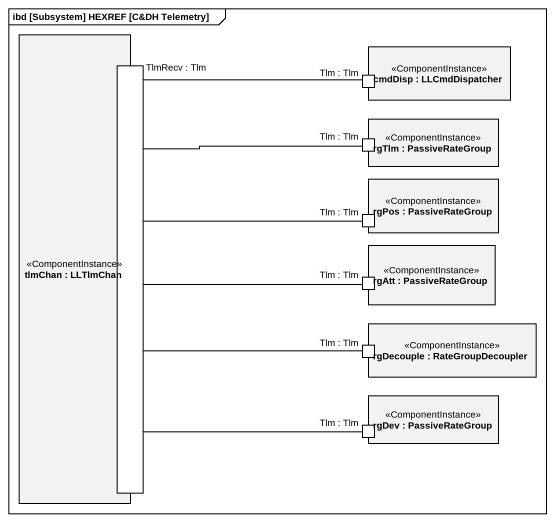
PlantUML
@startuml
mainframe ibd [Subsystem] HEXREF [C&DH Telemetry]
rectangle "tlmChan : LLTlmChan" as tlmChan <<ComponentInstance>> {
  port "TlmRecv : Tlm" as TlmRecv_Tlm
}
rectangle "cmdDisp : LLCmdDispatcher" as cmdDisp <<ComponentInstance>> {
  port "Tlm : Tlm" as Tlm_Tlm
}
rectangle "rgTlm : PassiveRateGroup" as rgTlm <<ComponentInstance>> {
  port "Tlm : Tlm" as Tlm_Tlm_2
}
rectangle "rgPos : PassiveRateGroup" as rgPos <<ComponentInstance>> {
  port "Tlm : Tlm" as Tlm_Tlm_3
}
rectangle "rgAtt : PassiveRateGroup" as rgAtt <<ComponentInstance>> {
  port "Tlm : Tlm" as Tlm_Tlm_4
}
rectangle "rgDecouple : RateGroupDecoupler" as rgDecouple <<ComponentInstance>> {
  port "Tlm : Tlm" as Tlm_Tlm_5
}
rectangle "rgDev : PassiveRateGroup" as rgDev <<ComponentInstance>> {
  port "Tlm : Tlm" as Tlm_Tlm_6
}
TlmRecv_Tlm -right- Tlm_Tlm_3
Tlm_Tlm -- TlmRecv_Tlm
Tlm_Tlm_2 -left- TlmRecv_Tlm
Tlm_Tlm_4 -left- TlmRecv_Tlm
Tlm_Tlm_5 -left- TlmRecv_Tlm
Tlm_Tlm_6 -up- TlmRecv_Tlm
@enduml
